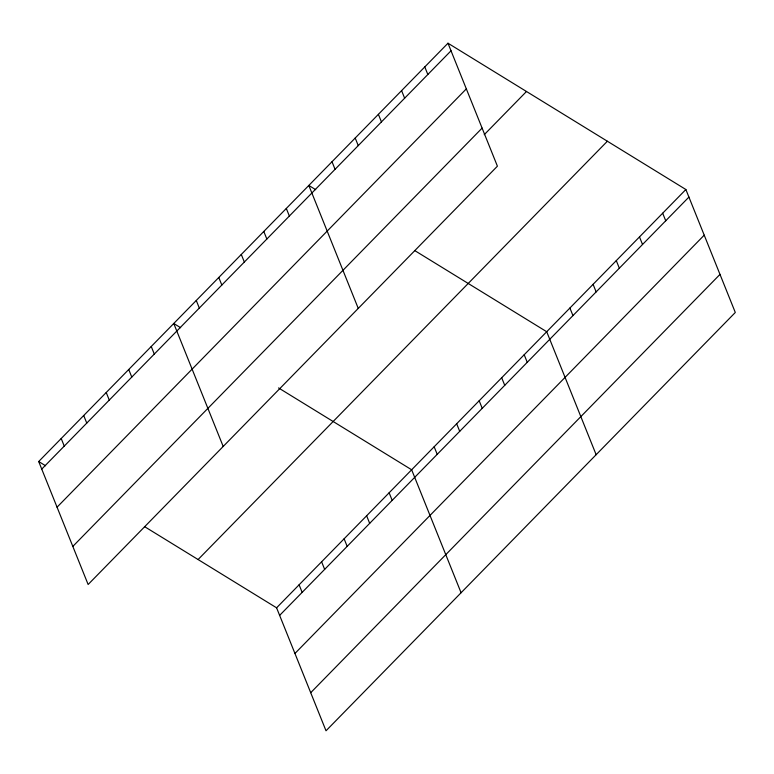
<?xml version="1.0" encoding="UTF-8"?>
<svg xmlns="http://www.w3.org/2000/svg" width="774" height="774" viewBox="0 0 774 774"><rect width="100%" height="100%" fill="white"/><g stroke="black" fill="none" stroke-linecap="round" stroke-linejoin="round"><path stroke-width="1.16" d="M447.982 43.218L497.411 166.187L88.13 584.496L38.7 461.527L447.982 43.218L685.87 189.504L735.3 312.473L326.018 730.782L276.589 607.813L144.506 526.591M41.748 469.102L451.019 50.794M57.053 507.183L466.335 88.875M72.824 546.415L482.105 128.107M484.243 134.676L526.484 91.496M198.086 559.544L607.367 141.236M276.589 607.813L685.87 189.504M279.637 615.388L688.918 197.08M294.942 653.469L704.224 235.161M310.713 692.701L719.994 274.393M315.695 189.669L308.826 185.45L358.256 308.41M414.622 250.505L546.715 331.736L596.144 454.696M180.632 327.712L173.763 323.493L223.193 446.453M278.553 387.929L411.652 469.779L461.081 592.739M38.7 461.527L45.569 465.755M662.679 213.208L665.727 220.784M639.488 236.912L642.526 244.487M616.288 260.615L619.335 268.191M593.097 284.329L596.144 291.904M569.906 308.033L572.954 315.608M424.791 66.922L427.829 74.498M524.201 354.744L527.249 362.319M401.59 90.626L404.638 98.211M501.697 377.751L504.735 385.326M378.399 114.339L381.447 121.915M479.183 400.758L482.231 408.333M355.208 138.043L358.256 145.618M456.67 423.765L459.717 431.341M332.017 161.747L335.065 169.322M434.166 446.772L437.213 454.348M286.312 208.458L289.36 216.033M389.138 492.786L392.186 500.362M263.799 231.465L266.846 239.04M366.634 515.784L369.682 523.369M241.294 254.472L244.342 262.047M344.12 538.791L347.168 546.367M218.781 277.479L221.828 285.055M321.616 561.798L324.654 569.374M196.277 300.486L199.315 308.062M299.103 584.805L302.15 592.381M151.249 346.5L154.297 354.076M128.745 369.508L131.783 377.083M106.231 392.515L109.279 400.09M83.718 415.522L86.765 423.097M61.214 438.519L64.252 446.105"/></g></svg>
